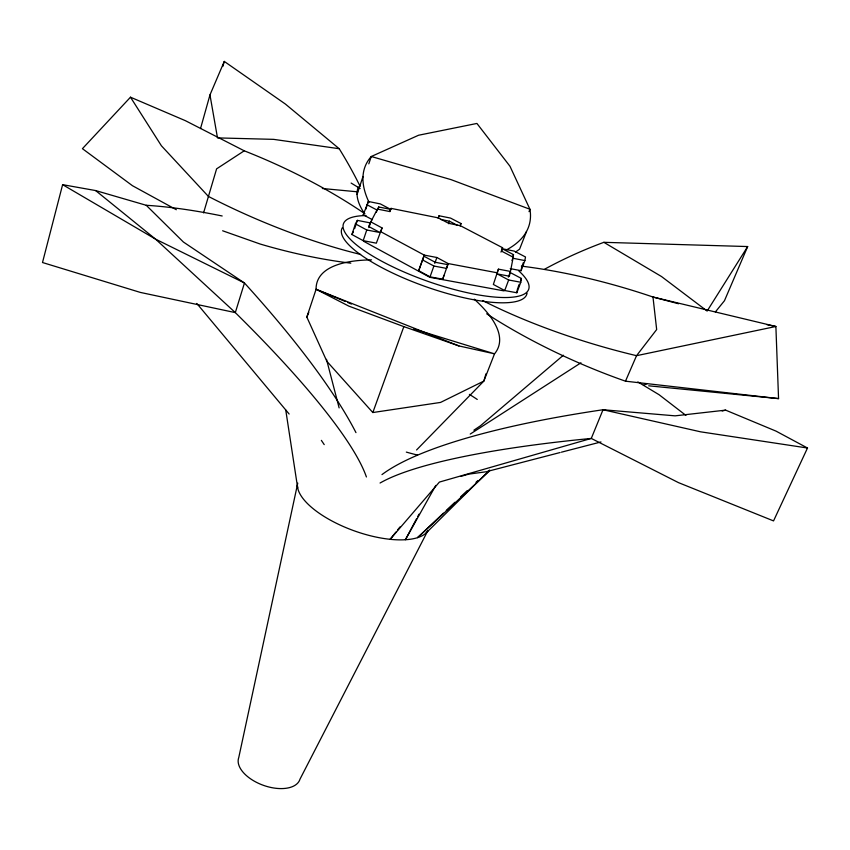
<?xml version="1.0" encoding="UTF-8"?>
<svg xmlns="http://www.w3.org/2000/svg" width="850" height="850" viewBox="0 0 850 850"><rect width="100%" height="100%" fill="white"/><g stroke="black" fill="none" stroke-linecap="round" stroke-linejoin="round"><path stroke-width="1.27" d="M510.244 268.632L521.092 270.693L524.886 260.578L525.481 256.976L514.186 251.09L502.212 248.742L513.506 254.639L513.049 257.04M520.795 282.253L521.422 278.471L510.096 272.478L509.384 276.207L497.25 273.923L508.661 279.99L520.795 282.253L516.832 292.761L504.719 290.541L493.351 284.453L498.44 269.152L510.478 271.437L513.198 257.231L501.819 251.271L502.584 247.732L460.307 225.675L448.726 223.359L438.239 217.866L391.074 208.377L389.544 211.501L377.453 209.079L370.781 221.871L368.858 227.619M516.832 292.761L517.491 288.904M521.092 270.693L521.709 267.017M297.766 483.098L238.754 757.584A32.47 17.669 19.8 0 0 263.627 785.411A32.47 17.669 19.8 0 0 299.976 779.195L427.943 530.485M222.19 215.985A399.309 116.748 24.1 0 0 146.232 205.286L95.604 190.559L62.613 184.663L42.5 262.523L140.346 292.421L235.312 312.609A408.903 70.497 39.5 0 1 366.414 476.967M200.526 128.552L209.971 94.902L224.283 61.423L285.377 104.04L339.203 148.718A449.629 372.576 26.1 0 1 360.06 186.214M222.827 66.449L224.283 61.423M485.977 373.788L483.852 381.087L416.574 449.958M203.575 212.872L216.601 168.852L244.237 150.811A256.445 97.718 22.6 0 1 364.947 213.786M422.493 259.887L433.882 266.029L446.579 268.409L447.791 264.637L435.189 262.267L423.884 256.179L418.699 270.693L430.047 276.866L442.733 279.183L443.966 275.347M460.296 225.622L460.966 223.518L450.553 218.089L439.046 215.762L438.271 217.834M474.226 299.158A260.844 73.344 17.1 0 1 494.519 353.834L483.852 381.087L440.555 402.422L372.831 412.537L326.868 361.335L306.829 317.082L316.083 289.297A260.217 73.196 22.7 0 1 371.524 259.866M357.074 194.416L363.003 176.502M370.781 221.871L382.033 227.917L376.337 243.164L363.184 240.656L351.9 234.526L355.438 223.858L357.361 220.373L370.419 222.934L368.603 226.429L379.929 232.528L366.754 229.978L355.438 223.858M354.631 228.607L357.361 220.373M372.502 219.757L363.237 214.806L368.348 201.471L380.332 203.904L390.734 209.398L378.728 206.975L377.103 210.109L366.647 204.553M365.712 209.398L368.348 201.471M363.184 240.656L366.754 229.978M368.804 163.837L371.269 156.506L418.582 135.235L476.924 123.452L509.968 166.249L529.943 209.259L529.029 211.65M376.337 212.383L377.453 209.079M377.974 209.249L378.728 206.975M380.853 231.402L382.033 227.917M389.969 211.65L391.074 208.377M380.29 231.455L424.256 255.106L418.699 270.693M438.175 218.248L439.046 215.762M448.587 223.688L449.469 221.202L457.619 225.462M430.047 276.866L433.882 266.029M434.775 263.373L436.858 257.497L448.173 263.564L497.632 272.871M460.084 225.994L460.966 223.518M442.733 279.183L448.173 263.564M372.831 412.537L403.835 326.623L348.851 306.127L316.083 289.297L458.915 345.929L494.519 353.834L413.886 329.003M500.979 252.099L502.584 247.732M496.74 273.753L498.44 269.152M512.678 256.881L513.506 254.639M511.976 260.504L513.198 257.231M508.364 277.111L510.478 271.437M504.719 290.541L508.661 279.99M522.134 265.901L523.388 262.554M517.926 287.746L519.244 284.261M520.551 280.787L521.422 278.471M526.511 231.487L519.616 249.124L515.514 252.089M306.829 317.082L308.784 312.471M544.765 269.121A456.152 370.696 9.4 0 1 603.861 242.324L747.671 246.553L724.466 300.719L715.392 311.908M486.678 313.788A223.943 71.974 23.7 0 0 625.483 381.183L636.544 355.683L656.668 329.545L652.981 297.022A278.141 107.302 17.9 0 0 521.401 266.114M381.979 474.598A428.846 90.323 -2.6 0 1 603.022 409.743L675.102 415.841L725.624 410.136L776.018 431.12L807.5 448.014L773.543 520.912L678.502 482.641L591.281 438.43A409.806 67.192 -0.9 0 0 380.067 483.023M416.521 518.829L405.408 539.729L435.795 485.424M417.754 516.503L418.997 514.176M351.9 234.526L353.366 231.848M363.237 214.806L364.384 212.712M747.671 246.553L707.136 311.058L661.523 276.537L603.861 242.324M395.898 532.079L390.171 539.314L439.397 482.078L591.281 438.43L603.022 409.743L700.655 431.832L807.5 448.014M397.534 530.017L399.989 526.915M244.237 150.811L185.385 120.679L130.486 97.198L82.429 148.676L132.451 185.704L176.343 209.727M425.839 533.269L489.717 470.061M443.424 513.166L417.562 537.646L488.994 471.389L468.828 474.119L461.029 476.329M446.293 510.446L454.909 502.286M460.658 496.846L467.362 490.503M475.979 482.343L477.891 480.526M563.38 355.226L480.452 425.786L473.864 430.206M470.241 434.063L580.964 362.801M643.45 385.294L647.084 383.647M322.331 188.498L357.754 191.845M648.699 385.815L778.558 398.618L775.88 326.485L652.981 297.022L678.544 303.758M625.483 381.183L778.558 398.618M339.203 148.718L273.636 139.357L217.494 137.902L209.971 94.902M503.912 290.87L429.866 277.312L363.63 241.262M424.256 255.106L436.858 257.497M512.816 258.241L524.886 260.578M440.459 219.385L449.469 221.202M766.902 324.668L775.88 326.485L636.544 355.683A225.983 65.779 16.6 0 1 482.683 300.571M403.835 326.623L458.915 345.929M222.636 230.775L260.132 244.024A219.162 78.104 16.9 0 0 350.816 263.171M316.083 289.297L345.323 301.495M347.756 302.515L351.411 304.045M62.613 184.663L155.539 239.126L244.46 282.997A427.773 92.671 41.6 0 1 355.969 432.629M637.861 381.926L659.069 394.708L685.929 415.406M351.124 183.058L360.166 188.572M95.604 190.559L155.539 239.126L235.312 312.609L244.46 282.997L183.377 242.006L146.232 205.286M196.807 303.45L289.149 414.035M321.364 440.364L324.222 444.614M130.486 97.198L161.404 145.775L208.409 196.424A220.66 63.973 23.4 0 0 360.623 254.458M326.496 359.337L339.129 407.894M285.738 409.955L297.691 487.985M363.364 211.746A218.45 61.508 19.9 0 1 358.317 186.947M505.707 250.293A231.88 86.222 16.8 0 0 529.943 209.259L451.084 179.648L371.269 156.506A219.651 82.918 22.9 0 0 369.038 202.321M487.571 471.378A544.68 4.516 -14.8 0 1 560.086 452.529M561.414 452.189A544.68 4.516 -14.8 0 1 600.982 441.957M722.171 411.007A544.68 4.516 -14.8 0 1 725.624 410.136M518.819 270.938A98.228 26.106 19.5 0 1 488.601 296.427A98.228 26.106 19.5 0 1 366.52 252.195A98.228 26.106 19.5 0 1 366.031 215.571M527.053 293.112A98.111 26.35 19.5 0 1 425.531 286.578A98.111 26.35 19.5 0 1 342.295 227.779M427.646 531.356A69.753 27.837 19.7 0 1 355.002 531.112A69.753 27.837 19.7 0 1 297.394 485.339M417.552 455.079A119.393 41.172 19.7 0 1 406.321 452.094M469.391 394.389A119.393 41.172 19.7 0 1 477.254 399.457"/></g></svg>
